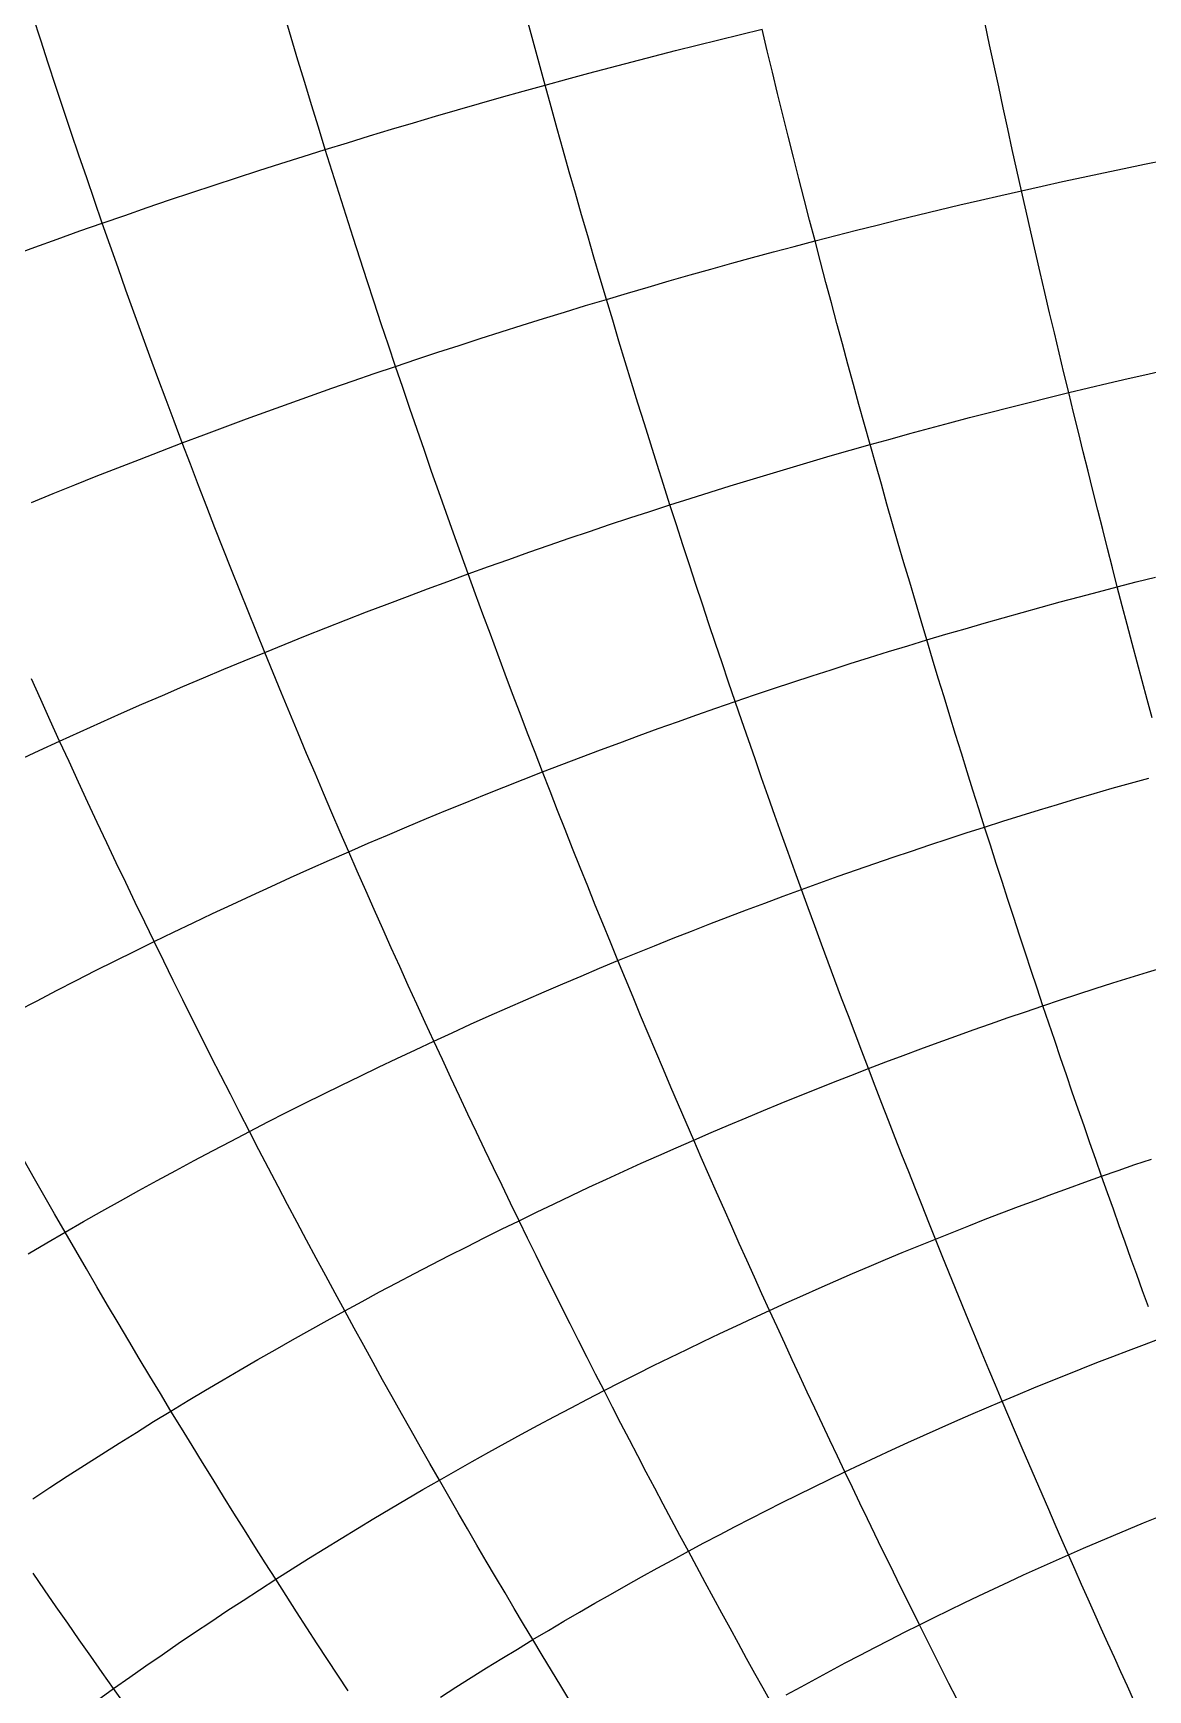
# Model space of a CAD drawing. Header units: metres. Extents: x -3.79 to 3.79, y -1 to 0.
# Drawn here: x -0.3413 to -0.183, y -0.5799 to -0.3447 of the extents above; entities that cross this region are included whole.
import ezdxf

# ---------------------------------------------------------------- set-up
doc = ezdxf.new("R2010")
doc.units = ezdxf.units.M

msp = doc.modelspace()

# ---------------------------------------------------------------- linework, layer by layer
for p, q in [((-0.34025, -0.34572), (-0.34132, -0.34241)), ((-0.30466, -0.34537), (-0.30561, -0.34216)), ((-0.27031, -0.3459), (-0.27115, -0.34276)), ((-0.30371, -0.34858), (-0.30466, -0.34537)), ((-0.24394, -0.34569), (-0.24087, -0.34494)), ((-0.24087, -0.34494), (-0.23781, -0.34419)), ((-0.23707, -0.34725), (-0.23781, -0.34419)), ((-0.20549, -0.34641), (-0.20612, -0.34342)), ((-0.33918, -0.34902), (-0.34025, -0.34572)), ((-0.26947, -0.34902), (-0.27031, -0.3459)), ((-0.25316, -0.34801), (-0.25009, -0.34723)), ((-0.25009, -0.34723), (-0.24701, -0.34645)), ((-0.24701, -0.34645), (-0.24394, -0.34569)), ((-0.23633, -0.35029), (-0.23707, -0.34725)), ((-0.20485, -0.3494), (-0.20549, -0.34641)), ((-0.3381, -0.3523), (-0.33918, -0.34902)), ((-0.30275, -0.35176), (-0.30371, -0.34858)), ((-0.26861, -0.35212), (-0.26947, -0.34902)), ((-0.26242, -0.35044), (-0.25933, -0.34962)), ((-0.25933, -0.34962), (-0.25625, -0.34881)), ((-0.25625, -0.34881), (-0.25316, -0.34801)), ((-0.23559, -0.35333), (-0.23633, -0.35029)), ((-0.2042, -0.35238), (-0.20485, -0.3494)), ((-0.33701, -0.35557), (-0.3381, -0.3523)), ((-0.30178, -0.35494), (-0.30275, -0.35176)), ((-0.27172, -0.35298), (-0.26861, -0.35212)), ((-0.26861, -0.35212), (-0.26552, -0.35128)), ((-0.26776, -0.35522), (-0.26861, -0.35212)), ((-0.26552, -0.35128), (-0.26242, -0.35044)), ((-0.20356, -0.35535), (-0.2042, -0.35238)), ((-0.30081, -0.35811), (-0.30178, -0.35494)), ((-0.28105, -0.35563), (-0.27794, -0.35473)), ((-0.27794, -0.35473), (-0.27482, -0.35385)), ((-0.27482, -0.35385), (-0.27172, -0.35298)), ((-0.23484, -0.35635), (-0.23559, -0.35333)), ((-0.33592, -0.35883), (-0.33701, -0.35557)), ((-0.2873, -0.35745), (-0.28417, -0.35653)), ((-0.28417, -0.35653), (-0.28105, -0.35563)), ((-0.2669, -0.3583), (-0.26776, -0.35522)), ((-0.23409, -0.35936), (-0.23484, -0.35635)), ((-0.20291, -0.35831), (-0.20356, -0.35535)), ((-0.33482, -0.36207), (-0.33592, -0.35883)), ((-0.29984, -0.36126), (-0.30081, -0.35811)), ((-0.29669, -0.36029), (-0.29356, -0.35933)), ((-0.29356, -0.35933), (-0.29042, -0.35838)), ((-0.29042, -0.35838), (-0.2873, -0.35745)), ((-0.26604, -0.36137), (-0.2669, -0.3583)), ((-0.23333, -0.36236), (-0.23409, -0.35936)), ((-0.20226, -0.36125), (-0.20291, -0.35831)), ((-0.33372, -0.36529), (-0.33482, -0.36207)), ((-0.30298, -0.36224), (-0.29984, -0.36126)), ((-0.29984, -0.36126), (-0.29669, -0.36029)), ((-0.29886, -0.36439), (-0.29984, -0.36126)), ((-0.26518, -0.36443), (-0.26604, -0.36137)), ((-0.20161, -0.36419), (-0.20226, -0.36125)), ((-0.31245, -0.36527), (-0.30929, -0.36425)), ((-0.30929, -0.36425), (-0.30613, -0.36324)), ((-0.30613, -0.36324), (-0.30298, -0.36224)), ((-0.29787, -0.36752), (-0.29886, -0.36439)), ((-0.23258, -0.36535), (-0.23333, -0.36236)), ((-0.20095, -0.36711), (-0.20161, -0.36419)), ((-0.18929, -0.36457), (-0.18639, -0.36396)), ((-0.18639, -0.36396), (-0.18348, -0.36336)), ((-0.18348, -0.36336), (-0.18058, -0.36277)), ((-0.33262, -0.36851), (-0.33372, -0.36529)), ((-0.31878, -0.36736), (-0.31561, -0.36631)), ((-0.31561, -0.36631), (-0.31245, -0.36527)), ((-0.26431, -0.36747), (-0.26518, -0.36443)), ((-0.23181, -0.36832), (-0.23258, -0.36535)), ((-0.20095, -0.36711), (-0.19803, -0.36646)), ((-0.19803, -0.36646), (-0.19512, -0.36582)), ((-0.19512, -0.36582), (-0.1922, -0.36519)), ((-0.1922, -0.36519), (-0.18929, -0.36457)), ((-0.3315, -0.3717), (-0.33262, -0.36851)), ((-0.32513, -0.3695), (-0.32195, -0.36842)), ((-0.32195, -0.36842), (-0.31878, -0.36736)), ((-0.29688, -0.37063), (-0.29787, -0.36752)), ((-0.26343, -0.37051), (-0.26431, -0.36747)), ((-0.23105, -0.37129), (-0.23181, -0.36832)), ((-0.20972, -0.36913), (-0.2068, -0.36845)), ((-0.2068, -0.36845), (-0.20387, -0.36778)), ((-0.20387, -0.36778), (-0.20095, -0.36711)), ((-0.20029, -0.37003), (-0.20095, -0.36711)), ((-0.3315, -0.3717), (-0.32832, -0.3706)), ((-0.32832, -0.3706), (-0.32513, -0.3695)), ((-0.29589, -0.37373), (-0.29688, -0.37063)), ((-0.26256, -0.37353), (-0.26343, -0.37051)), ((-0.23028, -0.37424), (-0.23105, -0.37129)), ((-0.22145, -0.37198), (-0.21851, -0.37126)), ((-0.21851, -0.37126), (-0.21558, -0.37054)), ((-0.21558, -0.37054), (-0.21265, -0.36983)), ((-0.21265, -0.36983), (-0.20972, -0.36913)), ((-0.19963, -0.37293), (-0.20029, -0.37003)), ((-0.33789, -0.37396), (-0.3347, -0.37282)), ((-0.3347, -0.37282), (-0.3315, -0.3717)), ((-0.33039, -0.37489), (-0.3315, -0.3717)), ((-0.2949, -0.37681), (-0.29589, -0.37373)), ((-0.26168, -0.37654), (-0.26256, -0.37353)), ((-0.23028, -0.37424), (-0.22734, -0.37348)), ((-0.22734, -0.37348), (-0.22439, -0.37272)), ((-0.22439, -0.37272), (-0.22145, -0.37198)), ((-0.19897, -0.37582), (-0.19963, -0.37293)), ((-0.3443, -0.37628), (-0.3411, -0.37511)), ((-0.3411, -0.37511), (-0.33789, -0.37396)), ((-0.32927, -0.37805), (-0.33039, -0.37489)), ((-0.23914, -0.3766), (-0.23618, -0.3758)), ((-0.23618, -0.3758), (-0.23323, -0.37501)), ((-0.23323, -0.37501), (-0.23028, -0.37424)), ((-0.22951, -0.37718), (-0.23028, -0.37424)), ((-0.1983, -0.3787), (-0.19897, -0.37582)), ((-0.32814, -0.38121), (-0.32927, -0.37805)), ((-0.2939, -0.37988), (-0.2949, -0.37681)), ((-0.26079, -0.37954), (-0.26168, -0.37654)), ((-0.24802, -0.37906), (-0.24506, -0.37823)), ((-0.24506, -0.37823), (-0.2421, -0.37741)), ((-0.2421, -0.37741), (-0.23914, -0.3766)), ((-0.22874, -0.38011), (-0.22951, -0.37718)), ((-0.29289, -0.38294), (-0.2939, -0.37988)), ((-0.25991, -0.38252), (-0.26079, -0.37954)), ((-0.25693, -0.38164), (-0.25396, -0.38077)), ((-0.25396, -0.38077), (-0.25099, -0.37991)), ((-0.25099, -0.37991), (-0.24802, -0.37906)), ((-0.22796, -0.38303), (-0.22874, -0.38011)), ((-0.19763, -0.38157), (-0.1983, -0.3787)), ((-0.32701, -0.38435), (-0.32814, -0.38121)), ((-0.29188, -0.38599), (-0.29289, -0.38294)), ((-0.26289, -0.38341), (-0.25991, -0.38252)), ((-0.25991, -0.38252), (-0.25693, -0.38164)), ((-0.25902, -0.38549), (-0.25991, -0.38252)), ((-0.22718, -0.38594), (-0.22796, -0.38303)), ((-0.19696, -0.38443), (-0.19763, -0.38157)), ((-0.32588, -0.38748), (-0.32701, -0.38435)), ((-0.27185, -0.38617), (-0.26886, -0.38524)), ((-0.26886, -0.38524), (-0.26587, -0.38432)), ((-0.26587, -0.38432), (-0.26289, -0.38341)), ((-0.25813, -0.38845), (-0.25902, -0.38549)), ((-0.19628, -0.38728), (-0.19696, -0.38443)), ((-0.32474, -0.39059), (-0.32588, -0.38748)), ((-0.29087, -0.38902), (-0.29188, -0.38599)), ((-0.27784, -0.38808), (-0.27484, -0.38712)), ((-0.27484, -0.38712), (-0.27185, -0.38617)), ((-0.2264, -0.38883), (-0.22718, -0.38594)), ((-0.19561, -0.39012), (-0.19628, -0.38728)), ((-0.28986, -0.39204), (-0.29087, -0.38902)), ((-0.28685, -0.39103), (-0.28384, -0.39003)), ((-0.28384, -0.39003), (-0.28084, -0.38905)), ((-0.28084, -0.38905), (-0.27784, -0.38808)), ((-0.25723, -0.3914), (-0.25813, -0.38845)), ((-0.22562, -0.39172), (-0.2264, -0.38883)), ((-0.19493, -0.39294), (-0.19561, -0.39012)), ((-0.3236, -0.39368), (-0.32474, -0.39059)), ((-0.29287, -0.39306), (-0.28986, -0.39204)), ((-0.28986, -0.39204), (-0.28685, -0.39103)), ((-0.28884, -0.39504), (-0.28986, -0.39204)), ((-0.25633, -0.39433), (-0.25723, -0.3914)), ((-0.22483, -0.39459), (-0.22562, -0.39172)), ((-0.18303, -0.39312), (-0.18023, -0.39249)), ((-0.32245, -0.39676), (-0.3236, -0.39368)), ((-0.29891, -0.39515), (-0.29589, -0.3941)), ((-0.29589, -0.3941), (-0.29287, -0.39306)), ((-0.25543, -0.39726), (-0.25633, -0.39433)), ((-0.22404, -0.39745), (-0.22483, -0.39459)), ((-0.19425, -0.39576), (-0.19493, -0.39294)), ((-0.19144, -0.39508), (-0.18863, -0.39442)), ((-0.18863, -0.39442), (-0.18583, -0.39377)), ((-0.18583, -0.39377), (-0.18303, -0.39312)), ((-0.3213, -0.39983), (-0.32245, -0.39676)), ((-0.30799, -0.39838), (-0.30496, -0.39729)), ((-0.30496, -0.39729), (-0.30193, -0.39621)), ((-0.30193, -0.39621), (-0.29891, -0.39515)), ((-0.28782, -0.39803), (-0.28884, -0.39504)), ((-0.25452, -0.40017), (-0.25543, -0.39726)), ((-0.20269, -0.39785), (-0.19987, -0.39715)), ((-0.19987, -0.39715), (-0.19706, -0.39645)), ((-0.19706, -0.39645), (-0.19425, -0.39576)), ((-0.19425, -0.39576), (-0.19144, -0.39508)), ((-0.19357, -0.39857), (-0.19425, -0.39576)), ((-0.31406, -0.4006), (-0.31102, -0.39948)), ((-0.31102, -0.39948), (-0.30799, -0.39838)), ((-0.28679, -0.40101), (-0.28782, -0.39803)), ((-0.22325, -0.4003), (-0.22404, -0.39745)), ((-0.21115, -0.40005), (-0.20833, -0.39931)), ((-0.20833, -0.39931), (-0.20551, -0.39857)), ((-0.20551, -0.39857), (-0.20269, -0.39785)), ((-0.19288, -0.40136), (-0.19357, -0.39857)), ((-0.32014, -0.40289), (-0.3213, -0.39983)), ((-0.32014, -0.40289), (-0.3171, -0.40174)), ((-0.3171, -0.40174), (-0.31406, -0.4006)), ((-0.28576, -0.40397), (-0.28679, -0.40101)), ((-0.25362, -0.40307), (-0.25452, -0.40017)), ((-0.22245, -0.40314), (-0.22325, -0.4003)), ((-0.21962, -0.40235), (-0.2168, -0.40157)), ((-0.2168, -0.40157), (-0.21397, -0.4008)), ((-0.21397, -0.4008), (-0.21115, -0.40005)), ((-0.1922, -0.40414), (-0.19288, -0.40136)), ((-0.32624, -0.40523), (-0.32319, -0.40405)), ((-0.32319, -0.40405), (-0.32014, -0.40289)), ((-0.31899, -0.40592), (-0.32014, -0.40289)), ((-0.28473, -0.40693), (-0.28576, -0.40397)), ((-0.25271, -0.40595), (-0.25362, -0.40307)), ((-0.22812, -0.40475), (-0.22529, -0.40394)), ((-0.22529, -0.40394), (-0.22245, -0.40314)), ((-0.22245, -0.40314), (-0.21962, -0.40235)), ((-0.22166, -0.40596), (-0.22245, -0.40314)), ((-0.19151, -0.40691), (-0.1922, -0.40414)), ((-0.33236, -0.40763), (-0.3293, -0.40642)), ((-0.3293, -0.40642), (-0.32624, -0.40523)), ((-0.31783, -0.40895), (-0.31899, -0.40592)), ((-0.25179, -0.40882), (-0.25271, -0.40595)), ((-0.23664, -0.40726), (-0.2338, -0.40641)), ((-0.2338, -0.40641), (-0.23096, -0.40557)), ((-0.23096, -0.40557), (-0.22812, -0.40475)), ((-0.22086, -0.40877), (-0.22166, -0.40596)), ((-0.33848, -0.41008), (-0.33542, -0.40885)), ((-0.33542, -0.40885), (-0.33236, -0.40763)), ((-0.31666, -0.41196), (-0.31783, -0.40895)), ((-0.2837, -0.40986), (-0.28473, -0.40693)), ((-0.25088, -0.41169), (-0.25179, -0.40882)), ((-0.24518, -0.40988), (-0.24233, -0.40899)), ((-0.24233, -0.40899), (-0.23948, -0.40812)), ((-0.23948, -0.40812), (-0.23664, -0.40726)), ((-0.22006, -0.41158), (-0.22086, -0.40877)), ((-0.19082, -0.40967), (-0.19151, -0.40691)), ((-0.34155, -0.41134), (-0.33848, -0.41008)), ((-0.28266, -0.41279), (-0.2837, -0.40986)), ((-0.25088, -0.41169), (-0.24803, -0.41078)), ((-0.24803, -0.41078), (-0.24518, -0.40988)), ((-0.19013, -0.41242), (-0.19082, -0.40967)), ((-0.3155, -0.41495), (-0.31666, -0.41196)), ((-0.28163, -0.4157), (-0.28266, -0.41279)), ((-0.25945, -0.41449), (-0.25659, -0.41354)), ((-0.25659, -0.41354), (-0.25373, -0.41261)), ((-0.25373, -0.41261), (-0.25088, -0.41169)), ((-0.24996, -0.41453), (-0.25088, -0.41169)), ((-0.21926, -0.41437), (-0.22006, -0.41158)), ((-0.18943, -0.41516), (-0.19013, -0.41242)), ((-0.31433, -0.41794), (-0.3155, -0.41495)), ((-0.28058, -0.4186), (-0.28163, -0.4157)), ((-0.26518, -0.41642), (-0.26232, -0.41545)), ((-0.26232, -0.41545), (-0.25945, -0.41449)), ((-0.24904, -0.41737), (-0.24996, -0.41453)), ((-0.21845, -0.41715), (-0.21926, -0.41437)), ((-0.18874, -0.41789), (-0.18943, -0.41516)), ((-0.31315, -0.4209), (-0.31433, -0.41794)), ((-0.27379, -0.41942), (-0.27092, -0.41841)), ((-0.27092, -0.41841), (-0.26805, -0.41741)), ((-0.26805, -0.41741), (-0.26518, -0.41642)), ((-0.24812, -0.42019), (-0.24904, -0.41737)), ((-0.21765, -0.41991), (-0.21845, -0.41715)), ((-0.18804, -0.4206), (-0.18874, -0.41789)), ((-0.27954, -0.42148), (-0.28058, -0.4186)), ((-0.27954, -0.42148), (-0.27666, -0.42045)), ((-0.27666, -0.42045), (-0.27379, -0.41942)), ((-0.2472, -0.423), (-0.24812, -0.42019)), ((-0.21684, -0.42267), (-0.21765, -0.41991)), ((-0.18735, -0.4233), (-0.18804, -0.4206)), ((-0.31198, -0.42385), (-0.31315, -0.4209)), ((-0.2853, -0.4236), (-0.28242, -0.42254)), ((-0.28242, -0.42254), (-0.27954, -0.42148)), ((-0.27849, -0.42435), (-0.27954, -0.42148)), ((-0.24627, -0.4258), (-0.2472, -0.423)), ((-0.21603, -0.42541), (-0.21684, -0.42267)), ((-0.18735, -0.4233), (-0.18465, -0.42261)), ((-0.18465, -0.42261), (-0.18195, -0.42193)), ((-0.3108, -0.42679), (-0.31198, -0.42385)), ((-0.29107, -0.42577), (-0.28818, -0.42468)), ((-0.28818, -0.42468), (-0.2853, -0.4236)), ((-0.27744, -0.42721), (-0.27849, -0.42435)), ((-0.21522, -0.42814), (-0.21603, -0.42541)), ((-0.19815, -0.42619), (-0.19545, -0.42545)), ((-0.19545, -0.42545), (-0.19274, -0.42472)), ((-0.19274, -0.42472), (-0.19004, -0.42401)), ((-0.19004, -0.42401), (-0.18735, -0.4233)), ((-0.18665, -0.426), (-0.18735, -0.4233)), ((-0.30962, -0.42972), (-0.3108, -0.42679)), ((-0.29685, -0.428), (-0.29396, -0.42688)), ((-0.29396, -0.42688), (-0.29107, -0.42577)), ((-0.27639, -0.43006), (-0.27744, -0.42721)), ((-0.24535, -0.42858), (-0.24627, -0.4258)), ((-0.20627, -0.42847), (-0.20356, -0.4277)), ((-0.20356, -0.4277), (-0.20086, -0.42694)), ((-0.20086, -0.42694), (-0.19815, -0.42619)), ((-0.18594, -0.42868), (-0.18665, -0.426)), ((-0.30844, -0.43262), (-0.30962, -0.42972)), ((-0.30264, -0.43028), (-0.29974, -0.42913)), ((-0.29974, -0.42913), (-0.29685, -0.428)), ((-0.27534, -0.43289), (-0.27639, -0.43006)), ((-0.24442, -0.43136), (-0.24535, -0.42858)), ((-0.2144, -0.43086), (-0.21522, -0.42814)), ((-0.2144, -0.43086), (-0.21169, -0.43005)), ((-0.21169, -0.43005), (-0.20898, -0.42926)), ((-0.20898, -0.42926), (-0.20627, -0.42847)), ((-0.18524, -0.43135), (-0.18594, -0.42868)), ((-0.30844, -0.43262), (-0.30554, -0.43145)), ((-0.30554, -0.43145), (-0.30264, -0.43028)), ((-0.24348, -0.43412), (-0.24442, -0.43136)), ((-0.22255, -0.43336), (-0.21984, -0.43251)), ((-0.21984, -0.43251), (-0.21712, -0.43168)), ((-0.21712, -0.43168), (-0.2144, -0.43086)), ((-0.21359, -0.43357), (-0.2144, -0.43086)), ((-0.18454, -0.43401), (-0.18524, -0.43135)), ((-0.31424, -0.43502), (-0.31134, -0.43382)), ((-0.31134, -0.43382), (-0.30844, -0.43262)), ((-0.30725, -0.43552), (-0.30844, -0.43262)), ((-0.27429, -0.43571), (-0.27534, -0.43289)), ((-0.24255, -0.43687), (-0.24348, -0.43412)), ((-0.22799, -0.43508), (-0.22527, -0.43421)), ((-0.22527, -0.43421), (-0.22255, -0.43336)), ((-0.21277, -0.43627), (-0.21359, -0.43357)), ((-0.18383, -0.43666), (-0.18454, -0.43401)), ((-0.34023, -0.43933), (-0.34156, -0.43637)), ((-0.32006, -0.43748), (-0.31715, -0.43624)), ((-0.31715, -0.43624), (-0.31424, -0.43502)), ((-0.30606, -0.4384), (-0.30725, -0.43552)), ((-0.27323, -0.43851), (-0.27429, -0.43571)), ((-0.24162, -0.4396), (-0.24255, -0.43687)), ((-0.23616, -0.43776), (-0.23344, -0.43685)), ((-0.23344, -0.43685), (-0.23071, -0.43596)), ((-0.23071, -0.43596), (-0.22799, -0.43508)), ((-0.21196, -0.43895), (-0.21277, -0.43627)), ((-0.18313, -0.43929), (-0.18383, -0.43666)), ((-0.3389, -0.44227), (-0.34023, -0.43933)), ((-0.32589, -0.43999), (-0.32297, -0.43873)), ((-0.32297, -0.43873), (-0.32006, -0.43748)), ((-0.30487, -0.44126), (-0.30606, -0.4384)), ((-0.27217, -0.4413), (-0.27323, -0.43851)), ((-0.24435, -0.44054), (-0.24162, -0.4396)), ((-0.24162, -0.4396), (-0.23889, -0.43867)), ((-0.24068, -0.44232), (-0.24162, -0.4396)), ((-0.23889, -0.43867), (-0.23616, -0.43776)), ((-0.21114, -0.44162), (-0.21196, -0.43895)), ((-0.18242, -0.44192), (-0.18313, -0.43929)), ((-0.33172, -0.44257), (-0.3288, -0.44127)), ((-0.3288, -0.44127), (-0.32589, -0.43999)), ((-0.30368, -0.44411), (-0.30487, -0.44126)), ((-0.27111, -0.44408), (-0.27217, -0.4413)), ((-0.24981, -0.44246), (-0.24708, -0.4415)), ((-0.24708, -0.4415), (-0.24435, -0.44054)), ((-0.21032, -0.44428), (-0.21114, -0.44162)), ((-0.33756, -0.44521), (-0.3389, -0.44227)), ((-0.33756, -0.44521), (-0.33464, -0.44388)), ((-0.33464, -0.44388), (-0.33172, -0.44257)), ((-0.30249, -0.44695), (-0.30368, -0.44411)), ((-0.27005, -0.44684), (-0.27111, -0.44408)), ((-0.25528, -0.44444), (-0.25255, -0.44344)), ((-0.25255, -0.44344), (-0.24981, -0.44246)), ((-0.23974, -0.44503), (-0.24068, -0.44232)), ((-0.2095, -0.44693), (-0.21032, -0.44428)), ((-0.34342, -0.44791), (-0.34049, -0.44655)), ((-0.34049, -0.44655), (-0.33756, -0.44521)), ((-0.33623, -0.44812), (-0.33756, -0.44521)), ((-0.2635, -0.44749), (-0.26076, -0.44646)), ((-0.26076, -0.44646), (-0.25802, -0.44544)), ((-0.25802, -0.44544), (-0.25528, -0.44444)), ((-0.2388, -0.44773), (-0.23974, -0.44503)), ((-0.33489, -0.45102), (-0.33623, -0.44812)), ((-0.30129, -0.44977), (-0.30249, -0.44695)), ((-0.26898, -0.44959), (-0.27005, -0.44684)), ((-0.26898, -0.44959), (-0.26624, -0.44854)), ((-0.26624, -0.44854), (-0.2635, -0.44749)), ((-0.23786, -0.45042), (-0.2388, -0.44773)), ((-0.20867, -0.44957), (-0.2095, -0.44693)), ((-0.33355, -0.45391), (-0.33489, -0.45102)), ((-0.3001, -0.45258), (-0.30129, -0.44977)), ((-0.27447, -0.45175), (-0.27173, -0.45066)), ((-0.27173, -0.45066), (-0.26898, -0.44959)), ((-0.26792, -0.45233), (-0.26898, -0.44959)), ((-0.23692, -0.45309), (-0.23786, -0.45042)), ((-0.20785, -0.45219), (-0.20867, -0.44957)), ((-0.18806, -0.45191), (-0.18547, -0.45117)), ((-0.18547, -0.45117), (-0.18288, -0.45045)), ((-0.2989, -0.45537), (-0.3001, -0.45258)), ((-0.27997, -0.45396), (-0.27722, -0.45285)), ((-0.27722, -0.45285), (-0.27447, -0.45175)), ((-0.26685, -0.45505), (-0.26792, -0.45233)), ((-0.23598, -0.45575), (-0.23692, -0.45309)), ((-0.20703, -0.45481), (-0.20785, -0.45219)), ((-0.19583, -0.4542), (-0.19324, -0.45342)), ((-0.19324, -0.45342), (-0.19065, -0.45266)), ((-0.19065, -0.45266), (-0.18806, -0.45191)), ((-0.33221, -0.45678), (-0.33355, -0.45391)), ((-0.2977, -0.45815), (-0.2989, -0.45537)), ((-0.28547, -0.45622), (-0.28272, -0.45508)), ((-0.28272, -0.45508), (-0.27997, -0.45396)), ((-0.26578, -0.45776), (-0.26685, -0.45505)), ((-0.23504, -0.4584), (-0.23598, -0.45575)), ((-0.2062, -0.45741), (-0.20703, -0.45481)), ((-0.20361, -0.45659), (-0.20101, -0.45578)), ((-0.20101, -0.45578), (-0.19842, -0.45498)), ((-0.19842, -0.45498), (-0.19583, -0.4542)), ((-0.33087, -0.45963), (-0.33221, -0.45678)), ((-0.29649, -0.46092), (-0.2977, -0.45815)), ((-0.29098, -0.45854), (-0.28823, -0.45738)), ((-0.28823, -0.45738), (-0.28547, -0.45622)), ((-0.26471, -0.46046), (-0.26578, -0.45776)), ((-0.23409, -0.46103), (-0.23504, -0.4584)), ((-0.21139, -0.45908), (-0.2088, -0.45824)), ((-0.2088, -0.45824), (-0.2062, -0.45741)), ((-0.2062, -0.45741), (-0.20361, -0.45659)), ((-0.20538, -0.46), (-0.2062, -0.45741)), ((-0.32952, -0.46247), (-0.33087, -0.45963)), ((-0.29649, -0.46092), (-0.29374, -0.45972)), ((-0.29374, -0.45972), (-0.29098, -0.45854)), ((-0.26364, -0.46315), (-0.26471, -0.46046)), ((-0.21919, -0.46169), (-0.21659, -0.46081)), ((-0.21659, -0.46081), (-0.21399, -0.45994)), ((-0.21399, -0.45994), (-0.21139, -0.45908)), ((-0.20455, -0.46257), (-0.20538, -0.46)), ((-0.32818, -0.46529), (-0.32952, -0.46247)), ((-0.30201, -0.46335), (-0.29925, -0.46213)), ((-0.29925, -0.46213), (-0.29649, -0.46092)), ((-0.29529, -0.46367), (-0.29649, -0.46092)), ((-0.26257, -0.46582), (-0.26364, -0.46315)), ((-0.23315, -0.46366), (-0.23409, -0.46103)), ((-0.22439, -0.46348), (-0.22179, -0.46258)), ((-0.22179, -0.46258), (-0.21919, -0.46169)), ((-0.20372, -0.46514), (-0.20455, -0.46257)), ((-0.32683, -0.4681), (-0.32818, -0.46529)), ((-0.30754, -0.46584), (-0.30477, -0.46459)), ((-0.30477, -0.46459), (-0.30201, -0.46335)), ((-0.29409, -0.46641), (-0.29529, -0.46367)), ((-0.2322, -0.46627), (-0.23315, -0.46366)), ((-0.2322, -0.46627), (-0.22959, -0.46532)), ((-0.22959, -0.46532), (-0.22699, -0.4644)), ((-0.22699, -0.4644), (-0.22439, -0.46348)), ((-0.20289, -0.46769), (-0.20372, -0.46514)), ((-0.31306, -0.46839), (-0.3103, -0.46711)), ((-0.3103, -0.46711), (-0.30754, -0.46584)), ((-0.29288, -0.46913), (-0.29409, -0.46641)), ((-0.2615, -0.46848), (-0.26257, -0.46582)), ((-0.23741, -0.46819), (-0.2348, -0.46722)), ((-0.2348, -0.46722), (-0.2322, -0.46627)), ((-0.23125, -0.46886), (-0.2322, -0.46627)), ((-0.20206, -0.47024), (-0.20289, -0.46769)), ((-0.32548, -0.47089), (-0.32683, -0.4681)), ((-0.3186, -0.471), (-0.31583, -0.46969)), ((-0.31583, -0.46969), (-0.31306, -0.46839)), ((-0.29168, -0.47184), (-0.29288, -0.46913)), ((-0.26043, -0.47112), (-0.2615, -0.46848)), ((-0.24523, -0.47116), (-0.24262, -0.47015)), ((-0.24262, -0.47015), (-0.24002, -0.46916)), ((-0.24002, -0.46916), (-0.23741, -0.46819)), ((-0.2303, -0.47145), (-0.23125, -0.46886)), ((-0.32413, -0.47367), (-0.32548, -0.47089)), ((-0.32413, -0.47367), (-0.32137, -0.47233)), ((-0.32137, -0.47233), (-0.3186, -0.471)), ((-0.29047, -0.47453), (-0.29168, -0.47184)), ((-0.25935, -0.47375), (-0.26043, -0.47112)), ((-0.25045, -0.4732), (-0.24784, -0.47218)), ((-0.24784, -0.47218), (-0.24523, -0.47116)), ((-0.22935, -0.47402), (-0.2303, -0.47145)), ((-0.20123, -0.47277), (-0.20206, -0.47024)), ((-0.3269, -0.47503), (-0.32413, -0.47367)), ((-0.32278, -0.47643), (-0.32413, -0.47367)), ((-0.28926, -0.47721), (-0.29047, -0.47453)), ((-0.25828, -0.47637), (-0.25935, -0.47375)), ((-0.25567, -0.4753), (-0.25306, -0.47425)), ((-0.25306, -0.47425), (-0.25045, -0.4732)), ((-0.2284, -0.47658), (-0.22935, -0.47402)), ((-0.2004, -0.47529), (-0.20123, -0.47277)), ((-0.33245, -0.47779), (-0.32967, -0.4764)), ((-0.32967, -0.4764), (-0.3269, -0.47503)), ((-0.32143, -0.47918), (-0.32278, -0.47643)), ((-0.28805, -0.47988), (-0.28926, -0.47721)), ((-0.26089, -0.47745), (-0.25828, -0.47637)), ((-0.25828, -0.47637), (-0.25567, -0.4753)), ((-0.2572, -0.47897), (-0.25828, -0.47637)), ((-0.22745, -0.47913), (-0.2284, -0.47658)), ((-0.19957, -0.47779), (-0.2004, -0.47529)), ((-0.18305, -0.47799), (-0.18057, -0.47723)), ((-0.33799, -0.48061), (-0.33522, -0.47919)), ((-0.33522, -0.47919), (-0.33245, -0.47779)), ((-0.32008, -0.48191), (-0.32143, -0.47918)), ((-0.26612, -0.47965), (-0.2635, -0.47855)), ((-0.2635, -0.47855), (-0.26089, -0.47745)), ((-0.25613, -0.48157), (-0.2572, -0.47897)), ((-0.2265, -0.48167), (-0.22745, -0.47913)), ((-0.19874, -0.48029), (-0.19957, -0.47779)), ((-0.19048, -0.48033), (-0.188, -0.47954)), ((-0.188, -0.47954), (-0.18552, -0.47876)), ((-0.18552, -0.47876), (-0.18305, -0.47799)), ((-0.34077, -0.48205), (-0.33799, -0.48061)), ((-0.31873, -0.48463), (-0.32008, -0.48191)), ((-0.28684, -0.48253), (-0.28805, -0.47988)), ((-0.27396, -0.48306), (-0.27134, -0.48191)), ((-0.27134, -0.48191), (-0.26873, -0.48078)), ((-0.26873, -0.48078), (-0.26612, -0.47965)), ((-0.25505, -0.48415), (-0.25613, -0.48157)), ((-0.22555, -0.48419), (-0.2265, -0.48167)), ((-0.19791, -0.48277), (-0.19874, -0.48029)), ((-0.19791, -0.48277), (-0.19543, -0.48195)), ((-0.19543, -0.48195), (-0.19295, -0.48113)), ((-0.19295, -0.48113), (-0.19048, -0.48033)), ((-0.34354, -0.4835), (-0.34077, -0.48205)), ((-0.28563, -0.48517), (-0.28684, -0.48253)), ((-0.27919, -0.4854), (-0.27657, -0.48422)), ((-0.27657, -0.48422), (-0.27396, -0.48306)), ((-0.25397, -0.48671), (-0.25505, -0.48415)), ((-0.2246, -0.4867), (-0.22555, -0.48419)), ((-0.20286, -0.48446), (-0.20038, -0.48361)), ((-0.20038, -0.48361), (-0.19791, -0.48277)), ((-0.19707, -0.48524), (-0.19791, -0.48277)), ((-0.31738, -0.48733), (-0.31873, -0.48463)), ((-0.28442, -0.48779), (-0.28563, -0.48517)), ((-0.28442, -0.48779), (-0.28181, -0.48659)), ((-0.28181, -0.48659), (-0.27919, -0.4854)), ((-0.2103, -0.48708), (-0.20782, -0.48619)), ((-0.20782, -0.48619), (-0.20534, -0.48532)), ((-0.20534, -0.48532), (-0.20286, -0.48446)), ((-0.19624, -0.4877), (-0.19707, -0.48524)), ((-0.31602, -0.49001), (-0.31738, -0.48733)), ((-0.28966, -0.49024), (-0.28704, -0.48901)), ((-0.28704, -0.48901), (-0.28442, -0.48779)), ((-0.28321, -0.4904), (-0.28442, -0.48779)), ((-0.2529, -0.48926), (-0.25397, -0.48671)), ((-0.22365, -0.4892), (-0.2246, -0.4867)), ((-0.21774, -0.48981), (-0.21526, -0.48889)), ((-0.21526, -0.48889), (-0.21278, -0.48798)), ((-0.21278, -0.48798), (-0.2103, -0.48708)), ((-0.19541, -0.49015), (-0.19624, -0.4877)), ((-0.31467, -0.49268), (-0.31602, -0.49001)), ((-0.29228, -0.49149), (-0.28966, -0.49024)), ((-0.282, -0.493), (-0.28321, -0.4904)), ((-0.25182, -0.4918), (-0.2529, -0.48926)), ((-0.2227, -0.49169), (-0.22365, -0.4892)), ((-0.2227, -0.49169), (-0.22022, -0.49074)), ((-0.22022, -0.49074), (-0.21774, -0.48981)), ((-0.19458, -0.49259), (-0.19541, -0.49015)), ((-0.31331, -0.49534), (-0.31467, -0.49268)), ((-0.29751, -0.49402), (-0.29489, -0.49274)), ((-0.29489, -0.49274), (-0.29228, -0.49149)), ((-0.28079, -0.49558), (-0.282, -0.493)), ((-0.25074, -0.49433), (-0.25182, -0.4918)), ((-0.23014, -0.4946), (-0.22766, -0.49362)), ((-0.22766, -0.49362), (-0.22518, -0.49265)), ((-0.22518, -0.49265), (-0.2227, -0.49169)), ((-0.22175, -0.49416), (-0.2227, -0.49169)), ((-0.19374, -0.49501), (-0.19458, -0.49259)), ((-0.31196, -0.49798), (-0.31331, -0.49534)), ((-0.30275, -0.49661), (-0.30013, -0.49531)), ((-0.30013, -0.49531), (-0.29751, -0.49402)), ((-0.27958, -0.49815), (-0.28079, -0.49558)), ((-0.24966, -0.49684), (-0.25074, -0.49433)), ((-0.2351, -0.4966), (-0.23262, -0.4956)), ((-0.23262, -0.4956), (-0.23014, -0.4946)), ((-0.22079, -0.49662), (-0.22175, -0.49416)), ((-0.19291, -0.49743), (-0.19374, -0.49501)), ((-0.31061, -0.50061), (-0.31196, -0.49798)), ((-0.30799, -0.49926), (-0.30537, -0.49793)), ((-0.30537, -0.49793), (-0.30275, -0.49661)), ((-0.27837, -0.5007), (-0.27958, -0.49815)), ((-0.24859, -0.49934), (-0.24966, -0.49684)), ((-0.24006, -0.49866), (-0.23758, -0.49762)), ((-0.23758, -0.49762), (-0.2351, -0.4966)), ((-0.21984, -0.49907), (-0.22079, -0.49662)), ((-0.19208, -0.49983), (-0.19291, -0.49743)), ((-0.31322, -0.50197), (-0.31061, -0.50061)), ((-0.31061, -0.50061), (-0.30799, -0.49926)), ((-0.30925, -0.50322), (-0.31061, -0.50061)), ((-0.27716, -0.50324), (-0.27837, -0.5007)), ((-0.24751, -0.50183), (-0.24859, -0.49934)), ((-0.24751, -0.50183), (-0.24503, -0.50076)), ((-0.24503, -0.50076), (-0.24255, -0.4997)), ((-0.24255, -0.4997), (-0.24006, -0.49866)), ((-0.21889, -0.50151), (-0.21984, -0.49907)), ((-0.19124, -0.50222), (-0.19208, -0.49983)), ((-0.31584, -0.50335), (-0.31322, -0.50197)), ((-0.25247, -0.50401), (-0.24999, -0.50292)), ((-0.24999, -0.50292), (-0.24751, -0.50183)), ((-0.24643, -0.50431), (-0.24751, -0.50183)), ((-0.21794, -0.50394), (-0.21889, -0.50151)), ((-0.19041, -0.5046), (-0.19124, -0.50222)), ((-0.34131, -0.50699), (-0.34282, -0.50432)), ((-0.32108, -0.50614), (-0.31846, -0.50474)), ((-0.31846, -0.50474), (-0.31584, -0.50335)), ((-0.3079, -0.50582), (-0.30925, -0.50322)), ((-0.27594, -0.50577), (-0.27716, -0.50324)), ((-0.25743, -0.50625), (-0.25495, -0.50513)), ((-0.25495, -0.50513), (-0.25247, -0.50401)), ((-0.24535, -0.50677), (-0.24643, -0.50431)), ((-0.21698, -0.50635), (-0.21794, -0.50394)), ((-0.18958, -0.50696), (-0.19041, -0.5046)), ((-0.18721, -0.50614), (-0.18485, -0.50532)), ((-0.18485, -0.50532), (-0.18249, -0.50452)), ((-0.3398, -0.50965), (-0.34131, -0.50699)), ((-0.32632, -0.509), (-0.3237, -0.50757)), ((-0.3237, -0.50757), (-0.32108, -0.50614)), ((-0.30654, -0.5084), (-0.3079, -0.50582)), ((-0.27473, -0.50828), (-0.27594, -0.50577)), ((-0.26239, -0.50853), (-0.25991, -0.50738)), ((-0.25991, -0.50738), (-0.25743, -0.50625)), ((-0.24427, -0.50922), (-0.24535, -0.50677)), ((-0.21603, -0.50875), (-0.21698, -0.50635)), ((-0.1943, -0.50865), (-0.19194, -0.5078)), ((-0.19194, -0.5078), (-0.18958, -0.50696)), ((-0.18958, -0.50696), (-0.18721, -0.50614)), ((-0.18874, -0.50932), (-0.18958, -0.50696)), ((-0.33829, -0.51228), (-0.3398, -0.50965)), ((-0.32893, -0.51046), (-0.32632, -0.509)), ((-0.30519, -0.51097), (-0.30654, -0.5084)), ((-0.27352, -0.51078), (-0.27473, -0.50828)), ((-0.26735, -0.51087), (-0.26487, -0.5097)), ((-0.26487, -0.5097), (-0.26239, -0.50853)), ((-0.2432, -0.51165), (-0.24427, -0.50922)), ((-0.21508, -0.51114), (-0.21603, -0.50875)), ((-0.19902, -0.51039), (-0.19666, -0.50952)), ((-0.19666, -0.50952), (-0.1943, -0.50865)), ((-0.18791, -0.51166), (-0.18874, -0.50932)), ((-0.33678, -0.51491), (-0.33829, -0.51228)), ((-0.33417, -0.51341), (-0.33155, -0.51192)), ((-0.33155, -0.51192), (-0.32893, -0.51046)), ((-0.30384, -0.51352), (-0.30519, -0.51097)), ((-0.27231, -0.51327), (-0.27352, -0.51078)), ((-0.27231, -0.51327), (-0.26983, -0.51206)), ((-0.26983, -0.51206), (-0.26735, -0.51087)), ((-0.24212, -0.51408), (-0.2432, -0.51165)), ((-0.21413, -0.51352), (-0.21508, -0.51114)), ((-0.2061, -0.51308), (-0.20374, -0.51217)), ((-0.20374, -0.51217), (-0.20138, -0.51128)), ((-0.20138, -0.51128), (-0.19902, -0.51039)), ((-0.18708, -0.514), (-0.18791, -0.51166)), ((-0.33678, -0.51491), (-0.33417, -0.51341)), ((-0.30248, -0.51606), (-0.30384, -0.51352)), ((-0.27727, -0.51572), (-0.27479, -0.51448)), ((-0.27479, -0.51448), (-0.27231, -0.51327)), ((-0.2711, -0.51574), (-0.27231, -0.51327)), ((-0.24104, -0.51649), (-0.24212, -0.51408)), ((-0.21318, -0.51588), (-0.21413, -0.51352)), ((-0.21082, -0.51494), (-0.20846, -0.514)), ((-0.20846, -0.514), (-0.2061, -0.51308)), ((-0.18624, -0.51632), (-0.18708, -0.514)), ((-0.34201, -0.51796), (-0.3394, -0.51642)), ((-0.3394, -0.51642), (-0.33678, -0.51491)), ((-0.33528, -0.51752), (-0.33678, -0.51491)), ((-0.30113, -0.51858), (-0.30248, -0.51606)), ((-0.28223, -0.51822), (-0.27975, -0.51696)), ((-0.27975, -0.51696), (-0.27727, -0.51572)), ((-0.26989, -0.5182), (-0.2711, -0.51574)), ((-0.23997, -0.51889), (-0.24104, -0.51649)), ((-0.21789, -0.51781), (-0.21554, -0.51684)), ((-0.21554, -0.51684), (-0.21318, -0.51588)), ((-0.21318, -0.51588), (-0.21082, -0.51494)), ((-0.21223, -0.51824), (-0.21318, -0.51588)), ((-0.18541, -0.51863), (-0.18624, -0.51632)), ((-0.33377, -0.52011), (-0.33528, -0.51752)), ((-0.29978, -0.52109), (-0.30113, -0.51858)), ((-0.28718, -0.52078), (-0.2847, -0.51949)), ((-0.2847, -0.51949), (-0.28223, -0.51822)), ((-0.26868, -0.52065), (-0.26989, -0.5182)), ((-0.23889, -0.52127), (-0.23997, -0.51889)), ((-0.22261, -0.51978), (-0.22025, -0.51879)), ((-0.22025, -0.51879), (-0.21789, -0.51781)), ((-0.21127, -0.52058), (-0.21223, -0.51824)), ((-0.18458, -0.52092), (-0.18541, -0.51863)), ((-0.33226, -0.52268), (-0.33377, -0.52011)), ((-0.29843, -0.52358), (-0.29978, -0.52109)), ((-0.28965, -0.52208), (-0.28718, -0.52078)), ((-0.26748, -0.52308), (-0.26868, -0.52065)), ((-0.23782, -0.52365), (-0.23889, -0.52127)), ((-0.22968, -0.52284), (-0.22732, -0.52181)), ((-0.22732, -0.52181), (-0.22496, -0.52079)), ((-0.22496, -0.52079), (-0.22261, -0.51978)), ((-0.21033, -0.5229), (-0.21127, -0.52058)), ((-0.18375, -0.52321), (-0.18458, -0.52092)), ((-0.33076, -0.52525), (-0.33226, -0.52268)), ((-0.29708, -0.52606), (-0.29843, -0.52358)), ((-0.2946, -0.52472), (-0.29213, -0.52339)), ((-0.29213, -0.52339), (-0.28965, -0.52208)), ((-0.26627, -0.5255), (-0.26748, -0.52308)), ((-0.23674, -0.526), (-0.23782, -0.52365)), ((-0.23439, -0.52494), (-0.23203, -0.52388)), ((-0.23203, -0.52388), (-0.22968, -0.52284)), ((-0.20938, -0.52522), (-0.21033, -0.5229)), ((-0.18292, -0.52548), (-0.18375, -0.52321)), ((-0.32926, -0.52779), (-0.33076, -0.52525)), ((-0.29955, -0.52742), (-0.29708, -0.52606)), ((-0.29708, -0.52606), (-0.2946, -0.52472)), ((-0.29573, -0.52853), (-0.29708, -0.52606)), ((-0.26506, -0.5279), (-0.26627, -0.5255)), ((-0.2391, -0.52709), (-0.23674, -0.526)), ((-0.23674, -0.526), (-0.23439, -0.52494)), ((-0.23567, -0.52835), (-0.23674, -0.526)), ((-0.20843, -0.52753), (-0.20938, -0.52522)), ((-0.32775, -0.53032), (-0.32926, -0.52779)), ((-0.30449, -0.53018), (-0.30202, -0.52879)), ((-0.30202, -0.52879), (-0.29955, -0.52742)), ((-0.29438, -0.53098), (-0.29573, -0.52853)), ((-0.26385, -0.53029), (-0.26506, -0.5279)), ((-0.2438, -0.52929), (-0.24145, -0.52818)), ((-0.24145, -0.52818), (-0.2391, -0.52709)), ((-0.23459, -0.53069), (-0.23567, -0.52835)), ((-0.20748, -0.52982), (-0.20843, -0.52753)), ((-0.32625, -0.53284), (-0.32775, -0.53032)), ((-0.30696, -0.53158), (-0.30449, -0.53018)), ((-0.29303, -0.53342), (-0.29438, -0.53098)), ((-0.26265, -0.53267), (-0.26385, -0.53029)), ((-0.2485, -0.53154), (-0.24615, -0.5304)), ((-0.24615, -0.5304), (-0.2438, -0.52929)), ((-0.23352, -0.53301), (-0.23459, -0.53069)), ((-0.20653, -0.5321), (-0.20748, -0.52982)), ((-0.18575, -0.53168), (-0.18351, -0.53084)), ((-0.18351, -0.53084), (-0.18126, -0.53)), ((-0.32475, -0.53534), (-0.32625, -0.53284)), ((-0.3119, -0.53442), (-0.30943, -0.53299)), ((-0.30943, -0.53299), (-0.30696, -0.53158)), ((-0.29169, -0.53584), (-0.29303, -0.53342)), ((-0.26144, -0.53504), (-0.26265, -0.53267)), ((-0.2532, -0.53384), (-0.25085, -0.53268)), ((-0.25085, -0.53268), (-0.2485, -0.53154)), ((-0.23245, -0.53532), (-0.23352, -0.53301)), ((-0.20558, -0.53437), (-0.20653, -0.5321)), ((-0.19248, -0.53429), (-0.19024, -0.53341)), ((-0.19024, -0.53341), (-0.18799, -0.53254)), ((-0.18799, -0.53254), (-0.18575, -0.53168)), ((-0.32325, -0.53782), (-0.32475, -0.53534)), ((-0.31683, -0.53733), (-0.31436, -0.53587)), ((-0.31436, -0.53587), (-0.3119, -0.53442)), ((-0.29034, -0.53825), (-0.29169, -0.53584)), ((-0.26024, -0.53739), (-0.26144, -0.53504)), ((-0.25789, -0.53619), (-0.25555, -0.53501)), ((-0.25555, -0.53501), (-0.2532, -0.53384)), ((-0.23138, -0.53762), (-0.23245, -0.53532)), ((-0.20464, -0.53663), (-0.20558, -0.53437)), ((-0.19697, -0.53609), (-0.19473, -0.53518)), ((-0.19473, -0.53518), (-0.19248, -0.53429)), ((-0.32175, -0.54029), (-0.32325, -0.53782)), ((-0.31929, -0.5388), (-0.31683, -0.53733)), ((-0.289, -0.54065), (-0.29034, -0.53825)), ((-0.26259, -0.5386), (-0.26024, -0.53739)), ((-0.26024, -0.53739), (-0.25789, -0.53619)), ((-0.25904, -0.53973), (-0.26024, -0.53739)), ((-0.23031, -0.5399), (-0.23138, -0.53762)), ((-0.20369, -0.53887), (-0.20464, -0.53663)), ((-0.20369, -0.53887), (-0.20145, -0.53793)), ((-0.20145, -0.53793), (-0.19921, -0.537)), ((-0.19921, -0.537), (-0.19697, -0.53609)), ((-0.32421, -0.54179), (-0.32175, -0.54029)), ((-0.32175, -0.54029), (-0.31929, -0.5388)), ((-0.32026, -0.54274), (-0.32175, -0.54029)), ((-0.28765, -0.54303), (-0.289, -0.54065)), ((-0.26727, -0.54106), (-0.26493, -0.53982)), ((-0.26493, -0.53982), (-0.26259, -0.5386)), ((-0.25784, -0.54205), (-0.25904, -0.53973)), ((-0.22924, -0.54218), (-0.23031, -0.5399)), ((-0.20817, -0.54079), (-0.20593, -0.53982)), ((-0.20593, -0.53982), (-0.20369, -0.53887)), ((-0.20275, -0.5411), (-0.20369, -0.53887)), ((-0.32667, -0.54331), (-0.32421, -0.54179)), ((-0.31876, -0.54518), (-0.32026, -0.54274)), ((-0.28631, -0.54539), (-0.28765, -0.54303)), ((-0.27195, -0.54357), (-0.26961, -0.54231)), ((-0.26961, -0.54231), (-0.26727, -0.54106)), ((-0.25664, -0.54436), (-0.25784, -0.54205)), ((-0.22817, -0.54444), (-0.22924, -0.54218)), ((-0.21488, -0.54375), (-0.21264, -0.54275)), ((-0.21264, -0.54275), (-0.21041, -0.54176)), ((-0.21041, -0.54176), (-0.20817, -0.54079)), ((-0.2018, -0.54333), (-0.20275, -0.5411)), ((-0.33159, -0.5464), (-0.32913, -0.54485)), ((-0.32913, -0.54485), (-0.32667, -0.54331)), ((-0.31727, -0.54761), (-0.31876, -0.54518)), ((-0.28497, -0.54775), (-0.28631, -0.54539)), ((-0.27663, -0.54613), (-0.27429, -0.54484)), ((-0.27429, -0.54484), (-0.27195, -0.54357)), ((-0.25544, -0.54666), (-0.25664, -0.54436)), ((-0.22711, -0.54668), (-0.22817, -0.54444)), ((-0.21935, -0.54578), (-0.21711, -0.54476)), ((-0.21711, -0.54476), (-0.21488, -0.54375)), ((-0.20086, -0.54554), (-0.2018, -0.54333)), ((-0.33404, -0.54797), (-0.33159, -0.5464)), ((-0.31578, -0.55002), (-0.31727, -0.54761)), ((-0.28363, -0.55009), (-0.28497, -0.54775)), ((-0.2813, -0.54875), (-0.27897, -0.54744)), ((-0.27897, -0.54744), (-0.27663, -0.54613)), ((-0.25424, -0.54895), (-0.25544, -0.54666)), ((-0.22604, -0.54892), (-0.22711, -0.54668)), ((-0.22381, -0.54786), (-0.22158, -0.54681)), ((-0.22158, -0.54681), (-0.21935, -0.54578)), ((-0.19992, -0.54774), (-0.20086, -0.54554)), ((-0.19898, -0.54992), (-0.19992, -0.54774)), ((-0.33894, -0.55114), (-0.33649, -0.54955)), ((-0.33649, -0.54955), (-0.33404, -0.54797)), ((-0.31429, -0.55241), (-0.31578, -0.55002)), ((-0.28597, -0.55143), (-0.28363, -0.55009)), ((-0.28363, -0.55009), (-0.2813, -0.54875)), ((-0.2823, -0.55241), (-0.28363, -0.55009)), ((-0.25304, -0.55122), (-0.25424, -0.54895)), ((-0.2305, -0.55107), (-0.22827, -0.54999)), ((-0.22827, -0.54999), (-0.22604, -0.54892)), ((-0.22604, -0.54892), (-0.22381, -0.54786)), ((-0.22498, -0.55114), (-0.22604, -0.54892)), ((-0.19803, -0.5521), (-0.19898, -0.54992)), ((-0.34139, -0.55276), (-0.33894, -0.55114)), ((-0.3128, -0.55479), (-0.31429, -0.55241)), ((-0.2883, -0.55279), (-0.28597, -0.55143)), ((-0.28096, -0.55472), (-0.2823, -0.55241)), ((-0.25185, -0.55349), (-0.25304, -0.55122)), ((-0.23495, -0.55328), (-0.23272, -0.55217)), ((-0.23272, -0.55217), (-0.2305, -0.55107)), ((-0.22391, -0.55336), (-0.22498, -0.55114)), ((-0.19709, -0.55426), (-0.19803, -0.5521)), ((-0.31132, -0.55715), (-0.3128, -0.55479)), ((-0.29295, -0.55555), (-0.29062, -0.55416)), ((-0.29062, -0.55416), (-0.2883, -0.55279)), ((-0.27963, -0.55702), (-0.28096, -0.55472)), ((-0.25066, -0.55573), (-0.25185, -0.55349)), ((-0.23939, -0.55553), (-0.23717, -0.5544)), ((-0.23717, -0.5544), (-0.23495, -0.55328)), ((-0.22285, -0.55556), (-0.22391, -0.55336)), ((-0.19616, -0.55641), (-0.19709, -0.55426)), ((-0.30983, -0.5595), (-0.31132, -0.55715)), ((-0.2976, -0.55836), (-0.29528, -0.55695)), ((-0.29528, -0.55695), (-0.29295, -0.55555)), ((-0.2783, -0.55931), (-0.27963, -0.55702)), ((-0.24946, -0.55797), (-0.25066, -0.55573)), ((-0.24384, -0.55784), (-0.24162, -0.55668)), ((-0.24162, -0.55668), (-0.23939, -0.55553)), ((-0.22179, -0.55774), (-0.22285, -0.55556)), ((-0.19522, -0.55855), (-0.19616, -0.55641)), ((-0.18791, -0.55793), (-0.18578, -0.55703)), ((-0.18578, -0.55703), (-0.18365, -0.55615)), ((-0.18365, -0.55615), (-0.18152, -0.55528)), ((-0.30835, -0.56184), (-0.30983, -0.5595)), ((-0.29992, -0.55979), (-0.2976, -0.55836)), ((-0.27697, -0.56158), (-0.2783, -0.55931)), ((-0.24827, -0.56019), (-0.24946, -0.55797)), ((-0.24827, -0.56019), (-0.24605, -0.55901)), ((-0.24605, -0.55901), (-0.24384, -0.55784)), ((-0.22073, -0.55992), (-0.22179, -0.55774)), ((-0.19429, -0.56068), (-0.19522, -0.55855)), ((-0.19216, -0.55975), (-0.19004, -0.55884)), ((-0.19004, -0.55884), (-0.18791, -0.55793)), ((-0.30687, -0.56416), (-0.30835, -0.56184)), ((-0.30456, -0.56269), (-0.30224, -0.56123)), ((-0.30224, -0.56123), (-0.29992, -0.55979)), ((-0.27564, -0.56383), (-0.27697, -0.56158)), ((-0.2527, -0.5626), (-0.25049, -0.56139)), ((-0.25049, -0.56139), (-0.24827, -0.56019)), ((-0.24708, -0.5624), (-0.24827, -0.56019)), ((-0.21967, -0.56208), (-0.22073, -0.55992)), ((-0.19853, -0.56258), (-0.19641, -0.56162)), ((-0.19641, -0.56162), (-0.19429, -0.56068)), ((-0.19429, -0.56068), (-0.19216, -0.55975)), ((-0.19335, -0.5628), (-0.19429, -0.56068)), ((-0.33969, -0.56567), (-0.34134, -0.56329)), ((-0.30918, -0.56565), (-0.30687, -0.56416)), ((-0.30687, -0.56416), (-0.30456, -0.56269)), ((-0.30539, -0.56647), (-0.30687, -0.56416)), ((-0.27431, -0.56608), (-0.27564, -0.56383)), ((-0.25712, -0.56505), (-0.25491, -0.56382)), ((-0.25491, -0.56382), (-0.2527, -0.5626)), ((-0.2459, -0.5646), (-0.24708, -0.5624)), ((-0.21861, -0.56423), (-0.21967, -0.56208)), ((-0.21756, -0.56637), (-0.21861, -0.56423)), ((-0.20277, -0.56452), (-0.20065, -0.56354)), ((-0.20065, -0.56354), (-0.19853, -0.56258)), ((-0.19242, -0.56491), (-0.19335, -0.5628)), ((-0.33805, -0.56805), (-0.33969, -0.56567)), ((-0.31149, -0.56715), (-0.30918, -0.56565)), ((-0.30392, -0.56876), (-0.30539, -0.56647)), ((-0.27299, -0.56831), (-0.27431, -0.56608)), ((-0.26154, -0.56756), (-0.25933, -0.5663)), ((-0.25933, -0.5663), (-0.25712, -0.56505)), ((-0.24471, -0.56678), (-0.2459, -0.5646)), ((-0.2165, -0.5685), (-0.21756, -0.56637)), ((-0.20912, -0.56751), (-0.207, -0.5665)), ((-0.207, -0.5665), (-0.20489, -0.5655)), ((-0.20489, -0.5655), (-0.20277, -0.56452)), ((-0.19148, -0.567), (-0.19242, -0.56491)), ((-0.33641, -0.5704), (-0.33805, -0.56805)), ((-0.31611, -0.57019), (-0.3138, -0.56866)), ((-0.3138, -0.56866), (-0.31149, -0.56715)), ((-0.30245, -0.57104), (-0.30392, -0.56876)), ((-0.27167, -0.57053), (-0.27299, -0.56831)), ((-0.26595, -0.57012), (-0.26374, -0.56883)), ((-0.26374, -0.56883), (-0.26154, -0.56756)), ((-0.24353, -0.56895), (-0.24471, -0.56678)), ((-0.24234, -0.57111), (-0.24353, -0.56895)), ((-0.21545, -0.57061), (-0.2165, -0.5685)), ((-0.21334, -0.56957), (-0.21123, -0.56853)), ((-0.21123, -0.56853), (-0.20912, -0.56751)), ((-0.19055, -0.56909), (-0.19148, -0.567)), ((-0.33478, -0.57274), (-0.33641, -0.5704)), ((-0.31841, -0.57173), (-0.31611, -0.57019)), ((-0.30097, -0.5733), (-0.30245, -0.57104)), ((-0.27035, -0.57273), (-0.27167, -0.57053)), ((-0.26815, -0.57142), (-0.26595, -0.57012)), ((-0.24116, -0.57326), (-0.24234, -0.57111)), ((-0.21756, -0.57167), (-0.21545, -0.57061)), ((-0.21545, -0.57061), (-0.21334, -0.56957)), ((-0.2144, -0.57272), (-0.21545, -0.57061)), ((-0.18962, -0.57116), (-0.19055, -0.56909)), ((-0.1887, -0.57322), (-0.18962, -0.57116)), ((-0.33315, -0.57507), (-0.33478, -0.57274)), ((-0.32301, -0.57487), (-0.32071, -0.57329)), ((-0.32071, -0.57329), (-0.31841, -0.57173)), ((-0.29951, -0.57555), (-0.30097, -0.5733)), ((-0.27254, -0.57406), (-0.27035, -0.57273)), ((-0.27035, -0.57273), (-0.26815, -0.57142)), ((-0.26903, -0.57492), (-0.27035, -0.57273)), ((-0.23999, -0.5754), (-0.24116, -0.57326)), ((-0.22177, -0.57382), (-0.21967, -0.57274)), ((-0.21967, -0.57274), (-0.21756, -0.57167)), ((-0.21335, -0.57481), (-0.2144, -0.57272)), ((-0.18777, -0.57527), (-0.1887, -0.57322)), ((-0.33151, -0.57738), (-0.33315, -0.57507)), ((-0.32531, -0.57645), (-0.32301, -0.57487)), ((-0.29804, -0.57779), (-0.29951, -0.57555)), ((-0.27693, -0.57675), (-0.27474, -0.5754)), ((-0.27474, -0.5754), (-0.27254, -0.57406)), ((-0.26771, -0.5771), (-0.26903, -0.57492)), ((-0.23881, -0.57752), (-0.23999, -0.5754)), ((-0.22808, -0.57714), (-0.22598, -0.57602)), ((-0.22598, -0.57602), (-0.22388, -0.57491)), ((-0.22388, -0.57491), (-0.22177, -0.57382)), ((-0.2123, -0.57689), (-0.21335, -0.57481)), ((-0.18685, -0.57731), (-0.18777, -0.57527)), ((-0.32989, -0.57968), (-0.33151, -0.57738)), ((-0.32989, -0.57968), (-0.3276, -0.57806)), ((-0.3276, -0.57806), (-0.32531, -0.57645)), ((-0.29658, -0.58001), (-0.29804, -0.57779)), ((-0.28131, -0.57949), (-0.27912, -0.57811)), ((-0.27912, -0.57811), (-0.27693, -0.57675)), ((-0.2664, -0.57927), (-0.26771, -0.5771)), ((-0.23763, -0.57963), (-0.23881, -0.57752)), ((-0.23227, -0.57941), (-0.23018, -0.57827)), ((-0.23018, -0.57827), (-0.22808, -0.57714)), ((-0.21126, -0.57896), (-0.2123, -0.57689)), ((-0.18592, -0.57933), (-0.18685, -0.57731)), ((-0.33217, -0.58131), (-0.32989, -0.57968)), ((-0.32826, -0.58196), (-0.32989, -0.57968)), ((-0.28349, -0.58089), (-0.28131, -0.57949)), ((-0.26509, -0.58142), (-0.2664, -0.57927)), ((-0.23646, -0.58173), (-0.23763, -0.57963)), ((-0.23437, -0.58056), (-0.23227, -0.57941)), ((-0.21021, -0.58101), (-0.21126, -0.57896)), ((-0.185, -0.58135), (-0.18592, -0.57933))]:
    msp.add_line(p, q)

doc.saveas('drawing.dxf')
